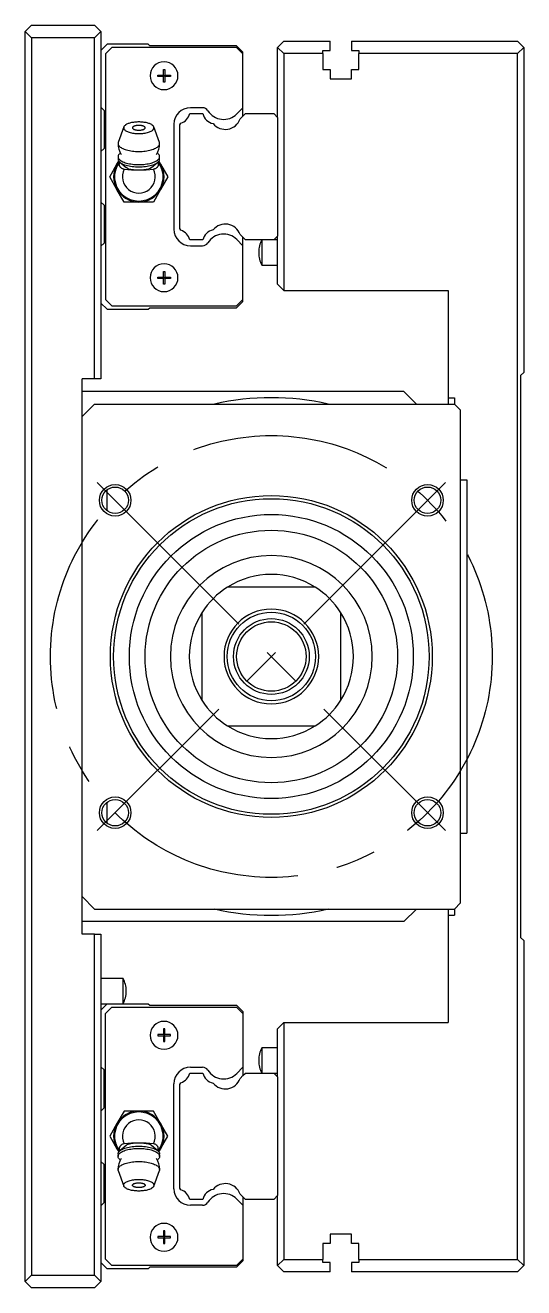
# Model space of a CAD drawing. Extents: x -12 to 851, y -348 to 120.
# Drawn here: x 771.6 to 850.6, y -100 to 100 of the extents above; entities that cross this region are included whole.
import ezdxf

# ---------------------------------------------------------------- set-up
doc = ezdxf.new("R2010")
doc.units = 0
doc.linetypes.add('CENTER', pattern=[50.8, 31.75, -6.35, 6.35, -6.35])
doc.layers.get('0').update_dxf_attribs({"linetype": 'CONTINUOUS'})
doc.layers.add('CENTER', color=1, linetype='CENTER')

msp = doc.modelspace()

# ---------------------------------------------------------------- linework, layer by layer
at = {"color": 7, "linetype": 'CONTINUOUS'}
for p, q in [((772.58, 100), (771.58, 99)), ((772.58, 100), (782.58, 100)), ((783.58, 99), (782.58, 100)), ((771.58, 99), (772.58, 98)), ((771.58, -99), (771.58, 99)), ((782.58, 98), (772.58, 98)), ((772.58, 98), (772.58, -98)), ((782.58, 98), (783.58, 99)), ((782.58, 44), (782.58, 98)), ((783.58, 99), (783.58, 44)), ((784.58, 97), (783.58, 96)), ((785.28, 96.45), (784.28, 95.45)), ((791.08, 97), (784.58, 97)), ((805.08, 96.45), (785.28, 96.45)), ((791.33, 96.75), (791.08, 97)), ((805.08, 96.75), (791.33, 96.75)), ((806.08, 95.75), (805.08, 96.75)), ((806.08, 95.45), (805.08, 96.45)), ((811.58, 96.5), (812.58, 97.5)), ((811.58, 85.4), (811.58, 96.5)), ((812.58, 95.5), (811.58, 96.5)), ((812.58, 97.5), (819.88, 97.5)), ((818.73, 95.5), (818.73, 96)), ((818.73, 96), (819.88, 96)), ((819.88, 96), (819.88, 97.5)), ((823.28, 97.5), (849.58, 97.5)), ((823.28, 97.5), (823.28, 96)), ((823.28, 96), (824.43, 96)), ((824.43, 96), (824.43, 95.5)), ((849.58, 97.5), (850.58, 96.5)), ((850.58, 96.5), (849.58, 95.5)), ((850.58, 96.5), (850.58, 45)), ((784.28, 95.45), (784.28, 56.55)), ((806.08, 95.45), (806.08, 95.75)), ((806.08, 86.92), (806.08, 95.45)), ((818.73, 95.5), (812.58, 95.5)), ((812.58, 95.5), (812.58, 58)), ((818.73, 95.5), (818.73, 93)), ((824.43, 93), (824.43, 95.5)), ((849.58, 95.5), (824.43, 95.5)), ((849.58, -95.5), (849.58, 95.5)), ((792.58, 92.1), (793.48, 92.1)), ((792.58, 91.9), (792.58, 92.1)), ((793.48, 92.1), (793.48, 93)), ((793.48, 93), (793.68, 93)), ((793.48, 92.1), (793.58, 92)), ((793.68, 92.1), (793.58, 92)), ((793.68, 93), (793.68, 92.1)), ((793.68, 92.1), (794.58, 92.1)), ((794.58, 92.1), (794.58, 91.9)), ((818.73, 93), (819.88, 93)), ((819.88, 93), (819.88, 91.5)), ((823.28, 93), (824.43, 93)), ((823.28, 91.5), (823.28, 93)), ((793.48, 91.9), (792.58, 91.9)), ((793.48, 91.9), (793.58, 92)), ((793.48, 91), (793.48, 91.9)), ((793.68, 91), (793.48, 91)), ((793.68, 91.9), (793.58, 92)), ((794.58, 91.9), (793.68, 91.9)), ((793.68, 91.9), (793.68, 91)), ((819.88, 91.5), (823.28, 91.5)), ((783.58, 87), (784.08, 86.5)), ((784.08, 86.5), (784.08, 80.5)), ((797.64, 86), (799.72, 86)), ((799.66, 86.93), (797.75, 86.93)), ((806.08, 86.92), (805.12, 85.95)), ((806.08, 85.6), (806.08, 86.92)), ((806.08, 85.6), (806.48, 86)), ((806.48, 86), (810.98, 86)), ((810.98, 86), (811.58, 85.4)), ((787.27, 84.02), (787.23, 83.95)), ((787.33, 84.08), (787.27, 84.02)), ((787.39, 84.14), (787.33, 84.08)), ((787.47, 84.2), (787.39, 84.14)), ((787.56, 84.25), (787.47, 84.2)), ((787.65, 84.31), (787.56, 84.25)), ((787.76, 84.36), (787.65, 84.31)), ((787.88, 84.41), (787.76, 84.36)), ((788, 84.45), (787.88, 84.41)), ((788.14, 84.49), (788, 84.45)), ((788.28, 84.53), (788.14, 84.49)), ((788.43, 84.57), (788.28, 84.53)), ((788.58, 84.6), (788.43, 84.57)), ((788.74, 84.62), (788.58, 84.6)), ((788.9, 84.64), (788.74, 84.62)), ((788.81, 84.01), (788.76, 83.98)), ((788.87, 84.03), (788.81, 84.01)), ((788.94, 84.05), (788.87, 84.03)), ((789.07, 84.66), (788.9, 84.64)), ((789.01, 84.07), (788.94, 84.05)), ((789.08, 84.09), (789.01, 84.07)), ((789.24, 84.67), (789.07, 84.66)), ((789.16, 84.11), (789.08, 84.09)), ((789.24, 84.12), (789.16, 84.11)), ((789.41, 84.68), (789.24, 84.67)), ((789.32, 84.13), (789.24, 84.12)), ((789.41, 84.14), (789.32, 84.13)), ((789.58, 84.68), (789.41, 84.68)), ((789.49, 84.14), (789.41, 84.14)), ((789.58, 84.14), (789.49, 84.14)), ((789.75, 84.68), (789.58, 84.68)), ((789.67, 84.14), (789.58, 84.14)), ((789.75, 84.14), (789.67, 84.14)), ((789.92, 84.67), (789.75, 84.68)), ((789.84, 84.13), (789.75, 84.14)), ((789.92, 84.12), (789.84, 84.13)), ((790.09, 84.66), (789.92, 84.67)), ((790, 84.11), (789.92, 84.12)), ((790.08, 84.09), (790, 84.11)), ((790.15, 84.07), (790.08, 84.09)), ((790.26, 84.64), (790.09, 84.66)), ((790.22, 84.05), (790.15, 84.07)), ((790.29, 84.03), (790.22, 84.05)), ((790.42, 84.62), (790.26, 84.64)), ((790.35, 84.01), (790.29, 84.03)), ((790.4, 83.98), (790.35, 84.01)), ((790.58, 84.6), (790.42, 84.62)), ((790.73, 84.57), (790.58, 84.6)), ((790.88, 84.53), (790.73, 84.57)), ((791.02, 84.49), (790.88, 84.53)), ((791.16, 84.45), (791.02, 84.49)), ((791.28, 84.41), (791.16, 84.45)), ((791.4, 84.36), (791.28, 84.41)), ((791.51, 84.31), (791.4, 84.36)), ((791.6, 84.25), (791.51, 84.31)), ((791.69, 84.2), (791.6, 84.25)), ((791.77, 84.14), (791.69, 84.2)), ((791.83, 84.08), (791.77, 84.14)), ((791.89, 84.02), (791.83, 84.08)), ((791.93, 83.95), (791.89, 84.02)), ((795.15, 84.33), (795.15, 67.67)), ((796.08, 84.2), (796.24, 84.48)), ((796.08, 67.8), (796.08, 84.2)), ((805.63, 85.15), (806.08, 85.6)), ((811.58, 85.4), (811.58, 66.6)), ((787.2, 83.89), (786.31, 81.44)), ((787.2, 83.89), (787.18, 83.81)), ((787.18, 83.81), (787.18, 83.73)), ((787.18, 83.73), (787.2, 83.65)), ((787.23, 83.95), (787.2, 83.89)), ((787.2, 83.65), (787.23, 83.58)), ((787.23, 83.58), (787.28, 83.5)), ((787.28, 83.5), (787.35, 83.42)), ((787.35, 83.42), (787.43, 83.35)), ((787.43, 83.35), (787.53, 83.28)), ((787.53, 83.28), (787.64, 83.22)), ((787.64, 83.22), (787.77, 83.16)), ((787.77, 83.16), (787.91, 83.1)), ((787.91, 83.1), (788.06, 83.05)), ((788.06, 83.05), (788.23, 83)), ((788.23, 83), (788.4, 82.96)), ((788.4, 82.96), (788.59, 82.92)), ((788.6, 83.83), (788.58, 83.79)), ((788.58, 83.79), (788.58, 83.76)), ((788.58, 83.76), (788.58, 83.73)), ((788.58, 83.73), (788.6, 83.69)), ((788.59, 82.92), (788.78, 82.9)), ((788.61, 83.86), (788.6, 83.83)), ((788.6, 83.69), (788.61, 83.66)), ((788.64, 83.89), (788.61, 83.86)), ((788.61, 83.66), (788.64, 83.63)), ((788.67, 83.92), (788.64, 83.89)), ((788.64, 83.63), (788.67, 83.6)), ((788.71, 83.95), (788.67, 83.92)), ((788.67, 83.6), (788.71, 83.57)), ((788.76, 83.98), (788.71, 83.95)), ((788.71, 83.57), (788.76, 83.54)), ((788.76, 83.54), (788.81, 83.51)), ((788.78, 82.9), (788.97, 82.87)), ((788.81, 83.51), (788.87, 83.49)), ((788.87, 83.49), (788.94, 83.47)), ((788.94, 83.47), (789.01, 83.45)), ((788.97, 82.87), (789.17, 82.86)), ((789.01, 83.45), (789.08, 83.43)), ((789.08, 83.43), (789.16, 83.41)), ((789.16, 83.41), (789.24, 83.4)), ((789.17, 82.86), (789.38, 82.85)), ((789.24, 83.4), (789.32, 83.39)), ((789.32, 83.39), (789.41, 83.38)), ((789.38, 82.85), (789.58, 82.84)), ((789.41, 83.38), (789.49, 83.38)), ((789.49, 83.38), (789.58, 83.38)), ((789.58, 83.38), (789.67, 83.38)), ((789.58, 82.84), (789.78, 82.85)), ((789.67, 83.38), (789.75, 83.38)), ((789.75, 83.38), (789.84, 83.39)), ((789.78, 82.85), (789.99, 82.86)), ((789.84, 83.39), (789.92, 83.4)), ((789.92, 83.4), (790, 83.41)), ((789.99, 82.86), (790.19, 82.87)), ((790, 83.41), (790.08, 83.43)), ((790.08, 83.43), (790.15, 83.45)), ((790.15, 83.45), (790.22, 83.47)), ((790.19, 82.87), (790.38, 82.9)), ((790.22, 83.47), (790.29, 83.49)), ((790.29, 83.49), (790.35, 83.51)), ((790.35, 83.51), (790.4, 83.54)), ((790.38, 82.9), (790.57, 82.92)), ((790.45, 83.95), (790.4, 83.98)), ((790.4, 83.54), (790.45, 83.57)), ((790.49, 83.92), (790.45, 83.95)), ((790.45, 83.57), (790.49, 83.6)), ((790.52, 83.89), (790.49, 83.92)), ((790.49, 83.6), (790.52, 83.63)), ((790.55, 83.86), (790.52, 83.89)), ((790.52, 83.63), (790.55, 83.66)), ((790.56, 83.83), (790.55, 83.86)), ((790.55, 83.66), (790.56, 83.69)), ((790.58, 83.79), (790.56, 83.83)), ((790.56, 83.69), (790.58, 83.73)), ((790.57, 82.92), (790.76, 82.96)), ((790.58, 83.76), (790.58, 83.79)), ((790.58, 83.73), (790.58, 83.76)), ((790.76, 82.96), (790.93, 83)), ((790.93, 83), (791.1, 83.05)), ((791.1, 83.05), (791.25, 83.1)), ((791.25, 83.1), (791.39, 83.16)), ((791.39, 83.16), (791.52, 83.22)), ((791.52, 83.22), (791.63, 83.28)), ((791.63, 83.28), (791.73, 83.35)), ((791.73, 83.35), (791.81, 83.42)), ((791.81, 83.42), (791.88, 83.5)), ((791.88, 83.5), (791.93, 83.58)), ((791.96, 83.89), (791.93, 83.95)), ((791.93, 83.58), (791.96, 83.65)), ((791.98, 83.81), (791.96, 83.89)), ((792.85, 81.44), (791.96, 83.89)), ((791.96, 83.65), (791.98, 83.73)), ((791.98, 83.73), (791.98, 83.81)), ((784.08, 80.5), (783.58, 80)), ((786.31, 81.44), (786.28, 81.27)), ((786.28, 81.27), (786.29, 81.17)), ((786.29, 81.17), (786.32, 81.07)), ((786.32, 81.07), (786.37, 80.97)), ((786.37, 80.97), (786.44, 80.88)), ((786.44, 80.88), (786.53, 80.78)), ((786.53, 80.78), (786.64, 80.69)), ((786.64, 80.69), (786.77, 80.61)), ((786.77, 80.61), (786.91, 80.52)), ((786.91, 80.52), (787.07, 80.45)), ((787.07, 80.45), (787.25, 80.37)), ((787.25, 80.37), (787.44, 80.31)), ((787.44, 80.31), (787.64, 80.24)), ((787.64, 80.24), (787.86, 80.19)), ((787.86, 80.19), (788.08, 80.14)), ((788.08, 80.14), (788.32, 80.1)), ((788.32, 80.1), (788.56, 80.07)), ((788.56, 80.07), (788.81, 80.04)), ((788.81, 80.04), (789.06, 80.02)), ((789.06, 80.02), (789.32, 80.01)), ((789.32, 80.01), (789.58, 80)), ((789.58, 80), (789.84, 80.01)), ((789.84, 80.01), (790.1, 80.02)), ((790.1, 80.02), (790.35, 80.04)), ((790.35, 80.04), (790.6, 80.07)), ((790.6, 80.07), (790.84, 80.1)), ((790.84, 80.1), (791.08, 80.14)), ((791.08, 80.14), (791.3, 80.19)), ((791.3, 80.19), (791.52, 80.24)), ((791.52, 80.24), (791.72, 80.31)), ((791.72, 80.31), (791.91, 80.37)), ((791.91, 80.37), (792.09, 80.45)), ((792.09, 80.45), (792.25, 80.52)), ((792.25, 80.52), (792.39, 80.61)), ((792.39, 80.61), (792.52, 80.69)), ((792.52, 80.69), (792.63, 80.78)), ((792.63, 80.78), (792.72, 80.88)), ((792.72, 80.88), (792.79, 80.97)), ((792.79, 80.97), (792.84, 81.07)), ((792.84, 81.07), (792.87, 81.17)), ((792.88, 81.27), (792.85, 81.44)), ((792.87, 81.17), (792.88, 81.27)), ((786.12, 78), (786.4, 78.49)), ((786.3, 79.33), (786.28, 79.26)), ((786.28, 79.26), (786.28, 79.19)), ((786.28, 79.19), (786.29, 79.09)), ((786.28, 79.19), (786.28, 78.82)), ((786.28, 78.82), (786.28, 78.75)), ((786.28, 78.75), (786.3, 78.69)), ((786.29, 79.09), (786.32, 78.99)), ((786.32, 79.39), (786.3, 79.33)), ((786.3, 78.69), (786.32, 78.62)), ((786.35, 79.46), (786.32, 79.39)), ((786.32, 78.99), (786.37, 78.9)), ((786.32, 78.62), (786.35, 78.55)), ((786.4, 79.52), (786.35, 79.46)), ((786.35, 78.55), (786.4, 78.49)), ((786.37, 78.9), (786.44, 78.8)), ((786.45, 79.59), (786.4, 79.52)), ((786.4, 78.49), (786.45, 78.42)), ((786.44, 78.8), (786.53, 78.71)), ((786.51, 79.65), (786.45, 79.59)), ((786.45, 78.42), (786.51, 78.36)), ((786.49, 77.98), (786.5, 78.05)), ((786.5, 78.05), (786.52, 78.12)), ((786.58, 79.71), (786.51, 79.65)), ((786.51, 78.36), (786.58, 78.3)), ((786.52, 78.12), (786.54, 78.2)), ((786.53, 78.71), (786.64, 78.62)), ((786.54, 78.2), (786.57, 78.27)), ((786.57, 78.27), (786.58, 78.29)), ((786.64, 79.77), (786.58, 79.71)), ((786.58, 78.3), (786.7, 78.21)), ((786.58, 78.3), (787.57, 77.46)), ((786.64, 78.62), (786.77, 78.53)), ((786.7, 78.21), (786.84, 78.12)), ((786.77, 78.53), (786.91, 78.45)), ((786.84, 78.12), (787, 78.03)), ((786.91, 78.45), (787.07, 78.37)), ((787, 78.03), (787.17, 77.96)), ((787.07, 78.37), (787.25, 78.3)), ((787.25, 78.3), (787.44, 78.23)), ((787.44, 78.23), (787.64, 78.17)), ((787.64, 78.17), (787.86, 78.11)), ((787.86, 78.11), (788.08, 78.07)), ((788.08, 78.07), (788.32, 78.02)), ((788.32, 78.02), (788.56, 77.99)), ((790.6, 77.99), (790.84, 78.02)), ((790.84, 78.02), (791.08, 78.07)), ((791.08, 78.07), (791.3, 78.11)), ((791.3, 78.11), (791.52, 78.17)), ((791.52, 78.17), (791.72, 78.23)), ((791.59, 77.46), (792.58, 78.3)), ((791.72, 78.23), (791.91, 78.3)), ((791.91, 78.3), (792.09, 78.37)), ((791.99, 77.96), (792.16, 78.03)), ((792.09, 78.37), (792.25, 78.45)), ((792.16, 78.03), (792.32, 78.12)), ((792.25, 78.45), (792.39, 78.53)), ((792.32, 78.12), (792.46, 78.21)), ((792.39, 78.53), (792.52, 78.62)), ((792.46, 78.21), (792.58, 78.3)), ((792.58, 79.71), (792.52, 79.77)), ((792.52, 78.62), (792.63, 78.71)), ((792.65, 79.65), (792.58, 79.71)), ((792.58, 78.3), (792.65, 78.36)), ((792.58, 78.29), (792.59, 78.27)), ((792.59, 78.27), (792.62, 78.2)), ((792.62, 78.2), (792.64, 78.12)), ((792.63, 78.71), (792.72, 78.8)), ((792.64, 78.12), (792.66, 78.05)), ((792.71, 79.59), (792.65, 79.65)), ((792.65, 78.36), (792.71, 78.42)), ((792.66, 78.05), (792.67, 77.98)), ((792.76, 79.52), (792.71, 79.59)), ((792.71, 78.42), (792.76, 78.49)), ((792.72, 78.8), (792.79, 78.9)), ((792.81, 79.46), (792.76, 79.52)), ((792.76, 78.49), (792.81, 78.55)), ((792.76, 78.49), (793.04, 78)), ((792.79, 78.9), (792.84, 78.99)), ((792.84, 79.39), (792.81, 79.46)), ((792.81, 78.55), (792.84, 78.62)), ((792.86, 79.33), (792.84, 79.39)), ((792.84, 78.99), (792.87, 79.09)), ((792.84, 78.62), (792.86, 78.69)), ((792.88, 79.26), (792.86, 79.33)), ((792.86, 78.69), (792.88, 78.75)), ((792.87, 79.09), (792.88, 79.19)), ((792.88, 79.19), (792.88, 79.26)), ((792.88, 78.82), (792.88, 79.19)), ((792.88, 78.75), (792.88, 78.82)), ((784.96, 76), (786.12, 78)), ((786.49, 77.91), (786.49, 77.98)), ((786.5, 77.84), (786.49, 77.91)), ((786.51, 77.78), (786.5, 77.84)), ((786.52, 77.72), (786.51, 77.78)), ((786.55, 77.66), (786.52, 77.72)), ((786.58, 77.61), (786.55, 77.66)), ((786.61, 77.55), (786.58, 77.61)), ((786.66, 77.5), (786.61, 77.55)), ((786.7, 77.46), (786.66, 77.5)), ((786.76, 77.41), (786.7, 77.46)), ((786.82, 77.36), (786.76, 77.41)), ((786.9, 77.32), (786.82, 77.36)), ((786.98, 77.28), (786.9, 77.32)), ((787.07, 77.24), (786.98, 77.28)), ((787.17, 77.21), (787.07, 77.24)), ((787.17, 77.96), (787.37, 77.88)), ((787.26, 77.18), (787.17, 77.21)), ((787.37, 77.88), (787.57, 77.82)), ((787.57, 77.82), (787.79, 77.76)), ((787.74, 77.35), (787.57, 77.46)), ((787.94, 77.27), (787.74, 77.35)), ((787.79, 77.76), (788.03, 77.71)), ((788.03, 77.71), (788.27, 77.66)), ((788.27, 77.66), (788.52, 77.63)), ((788.52, 77.63), (788.78, 77.6)), ((788.56, 77.99), (788.81, 77.96)), ((788.78, 77.6), (789.04, 77.58)), ((788.81, 77.96), (789.06, 77.94)), ((789.04, 77.58), (789.31, 77.56)), ((789.06, 77.94), (789.32, 77.93)), ((789.31, 77.56), (789.58, 77.56)), ((789.32, 77.93), (789.58, 77.93)), ((789.58, 77.93), (789.84, 77.93)), ((789.58, 77.56), (789.85, 77.56)), ((789.84, 77.93), (790.1, 77.94)), ((789.85, 77.56), (790.12, 77.58)), ((790.1, 77.94), (790.35, 77.96)), ((790.12, 77.58), (790.38, 77.6)), ((790.35, 77.96), (790.6, 77.99)), ((790.38, 77.6), (790.64, 77.63)), ((790.64, 77.63), (790.89, 77.66)), ((790.89, 77.66), (791.13, 77.71)), ((791.13, 77.71), (791.37, 77.76)), ((791.36, 77.32), (791.15, 77.25)), ((791.59, 77.46), (791.36, 77.32)), ((791.37, 77.76), (791.59, 77.82)), ((791.59, 77.82), (791.79, 77.88)), ((791.79, 77.88), (791.99, 77.96)), ((791.99, 77.21), (791.9, 77.18)), ((792.09, 77.24), (791.99, 77.21)), ((792.18, 77.28), (792.09, 77.24)), ((792.26, 77.32), (792.18, 77.28)), ((792.33, 77.36), (792.26, 77.32)), ((792.4, 77.41), (792.33, 77.36)), ((792.46, 77.46), (792.4, 77.41)), ((792.5, 77.5), (792.46, 77.46)), ((792.55, 77.55), (792.5, 77.5)), ((792.58, 77.61), (792.55, 77.55)), ((792.61, 77.66), (792.58, 77.61)), ((792.64, 77.72), (792.61, 77.66)), ((792.65, 77.78), (792.64, 77.72)), ((792.66, 77.84), (792.65, 77.78)), ((792.67, 77.91), (792.66, 77.84)), ((792.67, 77.98), (792.67, 77.91)), ((793.04, 78), (794.2, 76)), ((786.12, 74), (784.96, 76)), ((794.2, 76), (793.04, 74)), ((787.27, 72), (786.12, 74)), ((793.04, 74), (791.89, 72)), ((783.58, 72), (784.08, 71.5)), ((784.08, 71.5), (784.08, 65.5)), ((789.58, 72), (787.27, 72)), ((791.89, 72), (789.58, 72)), ((796.24, 67.52), (796.08, 67.8)), ((799.72, 66), (797.64, 66)), ((805.12, 66.05), (806.08, 65.08)), ((806.48, 66), (805.63, 66.85)), ((806.08, 65.08), (806.08, 66.4)), ((810.98, 66), (806.48, 66)), ((809.08, 66), (809.08, 62)), ((811.58, 66.6), (810.98, 66)), ((811.58, 66), (810.98, 66)), ((811.58, 59), (811.58, 66.6)), ((784.08, 65.5), (783.58, 65)), ((797.75, 65.07), (799.66, 65.07)), ((806.08, 56.55), (806.08, 65.08)), ((808.58, 64.06), (808.58, 63.94)), ((809.08, 62), (811.58, 62)), ((792.58, 59.9), (792.58, 60.1)), ((792.58, 60.1), (793.48, 60.1)), ((793.48, 60.1), (793.48, 61)), ((793.48, 61), (793.68, 61)), ((793.48, 60.1), (793.58, 60)), ((793.68, 60.1), (793.58, 60)), ((793.68, 61), (793.68, 60.1)), ((793.68, 60.1), (794.58, 60.1)), ((794.58, 60.1), (794.58, 59.9)), ((793.48, 59.9), (792.58, 59.9)), ((793.48, 59.9), (793.58, 60)), ((793.48, 59), (793.48, 59.9)), ((793.68, 59), (793.48, 59)), ((793.68, 59.9), (793.58, 60)), ((793.68, 59.9), (793.68, 59)), ((794.58, 59.9), (793.68, 59.9)), ((811.58, 59), (812.58, 58)), ((812.58, 58), (838.58, 58)), ((838.58, 58), (838.58, 41)), ((784.28, 56.55), (785.28, 55.55)), ((805.08, 55.55), (806.08, 56.55)), ((805.08, 55.25), (806.08, 56.25)), ((806.08, 56.25), (806.08, 56.55)), ((783.58, 56), (784.58, 55)), ((784.58, 55), (791.08, 55)), ((785.28, 55.55), (805.08, 55.55)), ((791.08, 55), (791.33, 55.25)), ((791.33, 55.25), (805.08, 55.25)), ((850.08, 44.5), (850.58, 45)), ((850.08, 44.5), (850.08, -44.5)), ((782.58, 44), (780.58, 44)), ((780.58, 38), (780.58, 44)), ((783.58, 44), (782.58, 44)), ((831.58, 42), (780.58, 42)), ((782.58, 40), (780.58, 38)), ((782.58, 40), (839.58, 40)), ((833.58, 40), (831.58, 42)), ((838.58, 41), (838.58, 40)), ((838.58, 41), (839.58, 41)), ((839.58, 41), (839.58, 40)), ((840.58, 39), (839.58, 40)), ((780.58, -38), (780.58, 38)), ((840.58, -39), (840.58, 39)), ((840.58, 28), (841.58, 28)), ((841.58, 28), (841.58, -28)), ((784.58, 23.06), (784.58, 26.44)), ((817.51, 11), (803.65, 11)), ((799.58, 6.93), (799.58, -6.93)), ((821.58, -6.93), (821.58, 6.93)), ((803.65, -11), (817.51, -11)), ((784.58, -26.44), (784.58, -23.06)), ((840.58, -28), (841.58, -28)), ((780.58, -44), (780.58, -38)), ((780.58, -38), (782.58, -40)), ((782.58, -40), (839.58, -40)), ((831.58, -42), (833.58, -40)), ((838.58, -40), (838.58, -41)), ((839.58, -40), (840.58, -39)), ((839.58, -40), (839.58, -41)), ((831.58, -42), (780.58, -42)), ((838.58, -41), (839.58, -41)), ((838.58, -41), (838.58, -58)), ((782.58, -44), (780.58, -44)), ((782.58, -44), (783.58, -44)), ((782.58, -98), (782.58, -44)), ((783.58, -44), (783.58, -99)), ((850.58, -45), (850.08, -44.5)), ((850.58, -45), (850.58, -96.5)), ((787.08, -51), (783.58, -51)), ((787.08, -53), (787.08, -51)), ((787.08, -55), (787.08, -53)), ((787.58, -53.06), (787.58, -52.94)), ((783.58, -55), (784.58, -55)), ((783.58, -56), (784.58, -55)), ((784.28, -56.55), (785.28, -55.55)), ((784.58, -55), (791.08, -55)), ((785.28, -55.55), (805.08, -55.55)), ((791.08, -55), (791.33, -55.25)), ((791.33, -55.25), (805.08, -55.25)), ((805.08, -55.25), (806.08, -56.25)), ((805.08, -55.55), (806.08, -56.55)), ((784.28, -95.45), (784.28, -56.55)), ((806.08, -56.25), (806.08, -56.55)), ((806.08, -56.55), (806.08, -65.08)), ((812.58, -58), (811.58, -59)), ((812.58, -58), (838.58, -58)), ((812.58, -58), (812.58, -95.5)), ((793.48, -59.9), (792.58, -59.9)), ((792.58, -59.9), (792.58, -60.1)), ((793.48, -59), (793.48, -59.9)), ((793.68, -59), (793.48, -59)), ((793.48, -59.9), (793.58, -60)), ((793.48, -60.1), (793.58, -60)), ((793.68, -59.9), (793.58, -60)), ((793.68, -60.1), (793.58, -60)), ((793.68, -59.9), (793.68, -59)), ((794.58, -59.9), (793.68, -59.9)), ((794.58, -60.1), (794.58, -59.9)), ((811.58, -66.6), (811.58, -59)), ((792.58, -60.1), (793.48, -60.1)), ((793.48, -60.1), (793.48, -61)), ((793.48, -61), (793.68, -61)), ((793.68, -60.1), (794.58, -60.1)), ((793.68, -61), (793.68, -60.1)), ((811.58, -62), (809.08, -62)), ((809.08, -62), (809.08, -66)), ((808.58, -63.94), (808.58, -64.06)), ((784.08, -65.5), (783.58, -65)), ((784.08, -71.5), (784.08, -65.5)), ((797.64, -66), (799.72, -66)), ((797.75, -65.07), (799.66, -65.07)), ((805.12, -66.05), (806.08, -65.08)), ((806.08, -65.08), (806.08, -66.4)), ((806.08, -66.4), (806.48, -66)), ((806.48, -66), (810.98, -66)), ((810.98, -66), (811.58, -66)), ((810.98, -66), (811.58, -66.6)), ((795.15, -84.33), (795.15, -67.67)), ((796.08, -67.8), (796.24, -67.52)), ((796.08, -84.2), (796.08, -67.8)), ((805.63, -66.85), (806.08, -66.4)), ((811.58, -66.6), (811.58, -85.4)), ((783.58, -72), (784.08, -71.5)), ((787.27, -72), (786.12, -74)), ((789.58, -72), (787.27, -72)), ((791.89, -72), (789.58, -72)), ((793.04, -74), (791.89, -72)), ((786.12, -74), (784.96, -76)), ((794.2, -76), (793.04, -74)), ((784.96, -76), (786.12, -78)), ((793.04, -78), (794.2, -76)), ((786.12, -78), (786.4, -78.49)), ((786.5, -77.85), (786.49, -77.91)), ((786.49, -77.91), (786.49, -77.98)), ((786.49, -77.98), (786.5, -78.05)), ((786.51, -77.78), (786.5, -77.85)), ((786.52, -77.72), (786.51, -77.78)), ((786.55, -77.66), (786.52, -77.72)), ((786.58, -77.61), (786.55, -77.66)), ((787.57, -77.46), (786.58, -78.3)), ((786.61, -77.55), (786.58, -77.61)), ((786.65, -77.5), (786.61, -77.55)), ((786.7, -77.46), (786.65, -77.5)), ((786.76, -77.41), (786.7, -77.46)), ((786.82, -77.36), (786.76, -77.41)), ((786.9, -77.32), (786.82, -77.36)), ((786.98, -77.28), (786.9, -77.32)), ((787.07, -77.24), (786.98, -77.28)), ((787, -78.03), (787.17, -77.96)), ((787.16, -77.21), (787.07, -77.24)), ((787.26, -77.18), (787.16, -77.21)), ((787.17, -77.96), (787.37, -77.88)), ((787.37, -77.88), (787.57, -77.82)), ((787.69, -77.38), (787.57, -77.46)), ((787.57, -77.82), (787.79, -77.76)), ((787.88, -77.29), (787.69, -77.38)), ((787.79, -77.76), (788.03, -77.71)), ((788.03, -77.71), (788.27, -77.66)), ((788.27, -77.66), (788.52, -77.63)), ((788.32, -78.02), (788.56, -77.99)), ((788.52, -77.63), (788.78, -77.6)), ((788.56, -77.99), (788.81, -77.96)), ((788.78, -77.6), (789.04, -77.58)), ((788.81, -77.96), (789.06, -77.94)), ((789.04, -77.58), (789.31, -77.56)), ((789.06, -77.94), (789.32, -77.93)), ((789.31, -77.56), (789.58, -77.56)), ((789.32, -77.93), (789.58, -77.93)), ((789.58, -77.56), (789.85, -77.56)), ((789.58, -77.93), (789.84, -77.93)), ((789.84, -77.93), (790.1, -77.94)), ((789.85, -77.56), (790.12, -77.58)), ((790.1, -77.94), (790.35, -77.96)), ((790.12, -77.58), (790.38, -77.6)), ((790.35, -77.96), (790.6, -77.99)), ((790.38, -77.6), (790.64, -77.63)), ((790.6, -77.99), (790.84, -78.02)), ((790.64, -77.63), (790.89, -77.66)), ((790.89, -77.66), (791.13, -77.71)), ((791.13, -77.71), (791.37, -77.76)), ((791.41, -77.34), (791.18, -77.26)), ((791.37, -77.76), (791.59, -77.82)), ((791.59, -77.46), (791.41, -77.34)), ((792.58, -78.3), (791.59, -77.46)), ((791.59, -77.82), (791.79, -77.88)), ((791.79, -77.88), (791.99, -77.96)), ((792, -77.21), (791.9, -77.18)), ((791.99, -77.96), (792.16, -78.03)), ((792.09, -77.24), (792, -77.21)), ((792.18, -77.28), (792.09, -77.24)), ((792.26, -77.32), (792.18, -77.28)), ((792.34, -77.36), (792.26, -77.32)), ((792.4, -77.41), (792.34, -77.36)), ((792.46, -77.46), (792.4, -77.41)), ((792.5, -77.5), (792.46, -77.46)), ((792.55, -77.55), (792.5, -77.5)), ((792.58, -77.61), (792.55, -77.55)), ((792.61, -77.66), (792.58, -77.61)), ((792.64, -77.72), (792.61, -77.66)), ((792.65, -77.78), (792.64, -77.72)), ((792.66, -77.84), (792.65, -77.78)), ((792.67, -77.91), (792.66, -77.84)), ((792.66, -78.05), (792.67, -77.98)), ((792.67, -77.98), (792.67, -77.91)), ((792.76, -78.49), (793.04, -78)), ((784.08, -80.5), (783.58, -80)), ((786.28, -78.75), (786.3, -78.69)), ((786.28, -78.82), (786.28, -78.75)), ((786.28, -78.82), (786.28, -79.19)), ((786.28, -79.19), (786.29, -79.09)), ((786.28, -79.26), (786.28, -79.19)), ((786.3, -79.33), (786.28, -79.26)), ((786.29, -79.09), (786.32, -78.99)), ((786.3, -78.69), (786.32, -78.62)), ((786.32, -79.39), (786.3, -79.33)), ((786.32, -78.62), (786.35, -78.55)), ((786.32, -78.99), (786.37, -78.9)), ((786.35, -79.46), (786.32, -79.39)), ((786.35, -78.55), (786.4, -78.49)), ((786.4, -79.52), (786.35, -79.46)), ((786.37, -78.9), (786.44, -78.8)), ((786.4, -78.49), (786.45, -78.42)), ((786.45, -79.59), (786.4, -79.52)), ((786.44, -78.8), (786.53, -78.71)), ((786.45, -78.42), (786.51, -78.36)), ((786.51, -79.65), (786.45, -79.59)), ((786.5, -78.05), (786.52, -78.12)), ((786.51, -78.36), (786.58, -78.3)), ((786.58, -79.71), (786.51, -79.65)), ((786.52, -78.12), (786.54, -78.2)), ((786.53, -78.71), (786.64, -78.62)), ((786.54, -78.2), (786.57, -78.27)), ((786.57, -78.27), (786.58, -78.29)), ((786.58, -78.3), (786.7, -78.21)), ((786.58, -79.71), (786.64, -79.77)), ((786.64, -78.62), (786.77, -78.53)), ((786.7, -78.21), (786.84, -78.12)), ((786.77, -78.53), (786.91, -78.45)), ((786.84, -78.12), (787, -78.03)), ((786.91, -78.45), (787.07, -78.37)), ((787.07, -78.37), (787.25, -78.3)), ((787.25, -78.3), (787.44, -78.23)), ((787.44, -78.23), (787.64, -78.17)), ((787.64, -78.17), (787.86, -78.11)), ((787.86, -78.11), (788.08, -78.07)), ((788.08, -78.07), (788.32, -78.02)), ((790.84, -78.02), (791.08, -78.07)), ((791.08, -78.07), (791.3, -78.11)), ((791.3, -78.11), (791.52, -78.17)), ((791.52, -78.17), (791.72, -78.23)), ((791.72, -78.23), (791.91, -78.3)), ((791.91, -78.3), (792.09, -78.37)), ((792.09, -78.37), (792.25, -78.45)), ((792.16, -78.03), (792.32, -78.12)), ((792.25, -78.45), (792.39, -78.53)), ((792.32, -78.12), (792.46, -78.21)), ((792.39, -78.53), (792.52, -78.62)), ((792.46, -78.21), (792.58, -78.3)), ((792.52, -78.62), (792.63, -78.71)), ((792.52, -79.77), (792.58, -79.71)), ((792.58, -78.29), (792.59, -78.27)), ((792.58, -78.3), (792.65, -78.36)), ((792.65, -79.65), (792.58, -79.71)), ((792.59, -78.27), (792.62, -78.2)), ((792.62, -78.2), (792.64, -78.12)), ((792.63, -78.71), (792.72, -78.8)), ((792.64, -78.12), (792.66, -78.05)), ((792.65, -78.36), (792.71, -78.42)), ((792.71, -79.59), (792.65, -79.65)), ((792.71, -78.42), (792.76, -78.49)), ((792.76, -79.52), (792.71, -79.59)), ((792.72, -78.8), (792.79, -78.9)), ((792.76, -78.49), (792.81, -78.55)), ((792.81, -79.46), (792.76, -79.52)), ((792.79, -78.9), (792.84, -78.99)), ((792.81, -78.55), (792.84, -78.62)), ((792.84, -79.39), (792.81, -79.46)), ((792.84, -78.62), (792.86, -78.69)), ((792.84, -78.99), (792.87, -79.09)), ((792.86, -79.33), (792.84, -79.39)), ((792.86, -78.69), (792.88, -78.75)), ((792.88, -79.26), (792.86, -79.33)), ((792.87, -79.09), (792.88, -79.19)), ((792.88, -78.75), (792.88, -78.82)), ((792.88, -79.19), (792.88, -78.82)), ((792.88, -79.19), (792.88, -79.26)), ((784.08, -86.5), (784.08, -80.5)), ((786.28, -81.27), (786.29, -81.17)), ((786.31, -81.44), (786.28, -81.27)), ((786.29, -81.17), (786.32, -81.07)), ((786.31, -81.44), (787.2, -83.89)), ((786.32, -81.07), (786.37, -80.97)), ((786.37, -80.97), (786.44, -80.88)), ((786.44, -80.88), (786.53, -80.78)), ((786.53, -80.78), (786.64, -80.69)), ((786.64, -80.69), (786.77, -80.61)), ((786.77, -80.61), (786.91, -80.52)), ((786.91, -80.52), (787.07, -80.45)), ((787.07, -80.45), (787.25, -80.37)), ((787.25, -80.37), (787.44, -80.31)), ((787.44, -80.31), (787.64, -80.24)), ((787.64, -80.24), (787.86, -80.19)), ((787.86, -80.19), (788.08, -80.14)), ((788.08, -80.14), (788.32, -80.1)), ((788.32, -80.1), (788.56, -80.07)), ((788.56, -80.07), (788.81, -80.04)), ((788.81, -80.04), (789.06, -80.02)), ((789.06, -80.02), (789.32, -80.01)), ((789.32, -80.01), (789.58, -80)), ((789.58, -80), (789.84, -80.01)), ((789.84, -80.01), (790.1, -80.02)), ((790.1, -80.02), (790.35, -80.04)), ((790.35, -80.04), (790.6, -80.07)), ((790.6, -80.07), (790.84, -80.1)), ((790.84, -80.1), (791.08, -80.14)), ((791.08, -80.14), (791.3, -80.19)), ((791.3, -80.19), (791.52, -80.24)), ((791.52, -80.24), (791.72, -80.31)), ((791.72, -80.31), (791.91, -80.37)), ((791.91, -80.37), (792.09, -80.45)), ((791.96, -83.89), (792.85, -81.44)), ((792.09, -80.45), (792.25, -80.52)), ((792.25, -80.52), (792.39, -80.61)), ((792.39, -80.61), (792.52, -80.69)), ((792.52, -80.69), (792.63, -80.78)), ((792.63, -80.78), (792.72, -80.88)), ((792.72, -80.88), (792.79, -80.97)), ((792.79, -80.97), (792.84, -81.07)), ((792.84, -81.07), (792.87, -81.17)), ((792.88, -81.3), (792.85, -81.44)), ((792.87, -81.17), (792.88, -81.27)), ((792.88, -81.27), (792.88, -81.3)), ((787.18, -83.73), (787.2, -83.65)), ((787.18, -83.81), (787.18, -83.73)), ((787.2, -83.89), (787.18, -83.81)), ((787.2, -83.65), (787.23, -83.58)), ((787.23, -83.95), (787.2, -83.89)), ((787.23, -83.58), (787.28, -83.5)), ((787.27, -84.02), (787.23, -83.95)), ((787.28, -83.5), (787.35, -83.42)), ((787.35, -83.42), (787.43, -83.35)), ((787.43, -83.35), (787.53, -83.28)), ((787.53, -83.28), (787.64, -83.22)), ((787.64, -83.22), (787.77, -83.16)), ((787.77, -83.16), (787.91, -83.1)), ((787.91, -83.1), (788.06, -83.05)), ((788.06, -83.05), (788.23, -83)), ((788.23, -83), (788.4, -82.96)), ((788.4, -82.96), (788.59, -82.92)), ((788.58, -83.73), (788.6, -83.69)), ((788.58, -83.76), (788.58, -83.73)), ((788.58, -83.79), (788.58, -83.76)), ((788.6, -83.83), (788.58, -83.79)), ((788.59, -82.92), (788.78, -82.9)), ((788.6, -83.69), (788.61, -83.66)), ((788.61, -83.86), (788.6, -83.83)), ((788.61, -83.66), (788.64, -83.63)), ((788.64, -83.89), (788.61, -83.86)), ((788.64, -83.63), (788.67, -83.6)), ((788.67, -83.92), (788.64, -83.89)), ((788.67, -83.6), (788.71, -83.57)), ((788.71, -83.95), (788.67, -83.92)), ((788.71, -83.57), (788.76, -83.54)), ((788.76, -83.98), (788.71, -83.95)), ((788.76, -83.54), (788.81, -83.51)), ((788.81, -84.01), (788.76, -83.98)), ((788.78, -82.9), (788.97, -82.87)), ((788.81, -83.51), (788.87, -83.49)), ((788.87, -83.49), (788.94, -83.47)), ((788.94, -83.47), (789.01, -83.45)), ((788.97, -82.87), (789.17, -82.86)), ((789.01, -83.45), (789.08, -83.43)), ((789.08, -83.43), (789.16, -83.41)), ((789.16, -83.41), (789.24, -83.4)), ((789.17, -82.86), (789.38, -82.85)), ((789.24, -83.4), (789.32, -83.39)), ((789.32, -83.39), (789.41, -83.38)), ((789.38, -82.85), (789.58, -82.84)), ((789.41, -83.38), (789.49, -83.38)), ((789.49, -83.38), (789.58, -83.38)), ((789.58, -82.84), (789.78, -82.85)), ((789.58, -83.38), (789.67, -83.38)), ((789.67, -83.38), (789.75, -83.38)), ((789.75, -83.38), (789.84, -83.39)), ((789.78, -82.85), (789.99, -82.86)), ((789.84, -83.39), (789.92, -83.4)), ((789.92, -83.4), (790, -83.41)), ((789.99, -82.86), (790.19, -82.87)), ((790, -83.41), (790.08, -83.43)), ((790.08, -83.43), (790.15, -83.45)), ((790.15, -83.45), (790.22, -83.47)), ((790.19, -82.87), (790.38, -82.9)), ((790.22, -83.47), (790.29, -83.49)), ((790.29, -83.49), (790.35, -83.51)), ((790.35, -83.51), (790.4, -83.54)), ((790.4, -83.98), (790.35, -84.01)), ((790.38, -82.9), (790.57, -82.92)), ((790.4, -83.54), (790.45, -83.57)), ((790.45, -83.95), (790.4, -83.98)), ((790.45, -83.57), (790.49, -83.6)), ((790.49, -83.92), (790.45, -83.95)), ((790.49, -83.6), (790.52, -83.63)), ((790.52, -83.89), (790.49, -83.92)), ((790.52, -83.63), (790.55, -83.66)), ((790.55, -83.86), (790.52, -83.89)), ((790.55, -83.66), (790.56, -83.69)), ((790.56, -83.83), (790.55, -83.86)), ((790.56, -83.69), (790.58, -83.73)), ((790.58, -83.79), (790.56, -83.83)), ((790.57, -82.92), (790.76, -82.96)), ((790.58, -83.73), (790.58, -83.76)), ((790.58, -83.76), (790.58, -83.79)), ((790.76, -82.96), (790.93, -83)), ((790.93, -83), (791.1, -83.05)), ((791.1, -83.05), (791.25, -83.1)), ((791.25, -83.1), (791.39, -83.16)), ((791.39, -83.16), (791.52, -83.22)), ((791.52, -83.22), (791.63, -83.28)), ((791.63, -83.28), (791.73, -83.35)), ((791.73, -83.35), (791.81, -83.42)), ((791.81, -83.42), (791.88, -83.5)), ((791.88, -83.5), (791.93, -83.58)), ((791.93, -83.95), (791.89, -84.02)), ((791.93, -83.58), (791.96, -83.65)), ((791.96, -83.89), (791.93, -83.95)), ((791.96, -83.65), (791.98, -83.73)), ((791.98, -83.81), (791.96, -83.89)), ((791.98, -83.73), (791.98, -83.81)), ((787.33, -84.08), (787.27, -84.02)), ((787.39, -84.14), (787.33, -84.08)), ((787.47, -84.2), (787.39, -84.14)), ((787.56, -84.25), (787.47, -84.2)), ((787.65, -84.31), (787.56, -84.25)), ((787.76, -84.36), (787.65, -84.31)), ((787.88, -84.41), (787.76, -84.36)), ((788, -84.45), (787.88, -84.41)), ((788.14, -84.49), (788, -84.45)), ((788.28, -84.53), (788.14, -84.49)), ((788.43, -84.57), (788.28, -84.53)), ((788.58, -84.6), (788.43, -84.57)), ((788.74, -84.62), (788.58, -84.6)), ((788.9, -84.64), (788.74, -84.62)), ((788.87, -84.03), (788.81, -84.01)), ((788.94, -84.05), (788.87, -84.03)), ((789.07, -84.66), (788.9, -84.64)), ((789.01, -84.07), (788.94, -84.05)), ((789.08, -84.09), (789.01, -84.07)), ((789.24, -84.67), (789.07, -84.66)), ((789.16, -84.11), (789.08, -84.09)), ((789.24, -84.12), (789.16, -84.11)), ((789.32, -84.13), (789.24, -84.12)), ((789.41, -84.68), (789.24, -84.67)), ((789.41, -84.14), (789.32, -84.13)), ((789.49, -84.14), (789.41, -84.14)), ((789.58, -84.68), (789.41, -84.68)), ((789.58, -84.14), (789.49, -84.14)), ((789.67, -84.14), (789.58, -84.14)), ((789.75, -84.68), (789.58, -84.68)), ((789.75, -84.14), (789.67, -84.14)), ((789.84, -84.13), (789.75, -84.14)), ((789.92, -84.67), (789.75, -84.68)), ((789.92, -84.12), (789.84, -84.13)), ((790, -84.11), (789.92, -84.12)), ((790.09, -84.66), (789.92, -84.67)), ((790.08, -84.09), (790, -84.11)), ((790.15, -84.07), (790.08, -84.09)), ((790.26, -84.64), (790.09, -84.66)), ((790.22, -84.05), (790.15, -84.07)), ((790.29, -84.03), (790.22, -84.05)), ((790.42, -84.62), (790.26, -84.64)), ((790.35, -84.01), (790.29, -84.03)), ((790.58, -84.6), (790.42, -84.62)), ((790.73, -84.57), (790.58, -84.6)), ((790.88, -84.53), (790.73, -84.57)), ((791.02, -84.49), (790.88, -84.53)), ((791.16, -84.45), (791.02, -84.49)), ((791.28, -84.41), (791.16, -84.45)), ((791.4, -84.36), (791.28, -84.41)), ((791.51, -84.31), (791.4, -84.36)), ((791.6, -84.25), (791.51, -84.31)), ((791.69, -84.2), (791.6, -84.25)), ((791.77, -84.14), (791.69, -84.2)), ((791.83, -84.08), (791.77, -84.14)), ((791.89, -84.02), (791.83, -84.08)), ((796.24, -84.48), (796.08, -84.2)), ((799.72, -86), (797.64, -86)), ((806.08, -86.92), (805.12, -85.95)), ((806.48, -86), (805.63, -85.15)), ((806.08, -85.6), (806.08, -86.92)), ((810.98, -86), (806.48, -86)), ((811.58, -85.4), (810.98, -86)), ((811.58, -96.5), (811.58, -85.4)), ((783.58, -87), (784.08, -86.5)), ((799.66, -86.93), (797.75, -86.93)), ((806.08, -86.92), (806.08, -95.45)), ((793.48, -91.9), (792.58, -91.9)), ((792.58, -91.9), (792.58, -92.1)), ((793.48, -91), (793.48, -91.9)), ((793.68, -91), (793.48, -91)), ((793.48, -91.9), (793.58, -92)), ((793.48, -92.1), (793.58, -92)), ((793.68, -91.9), (793.58, -92)), ((793.68, -92.1), (793.58, -92)), ((793.68, -91.9), (793.68, -91)), ((794.58, -91.9), (793.68, -91.9)), ((794.58, -92.1), (794.58, -91.9)), ((823.28, -91.5), (819.88, -91.5)), ((819.88, -91.5), (819.88, -93)), ((823.28, -93), (823.28, -91.5)), ((792.58, -92.1), (793.48, -92.1)), ((793.48, -92.1), (793.48, -93)), ((793.48, -93), (793.68, -93)), ((793.68, -92.1), (794.58, -92.1)), ((793.68, -93), (793.68, -92.1)), ((819.88, -93), (818.73, -93)), ((818.73, -93), (818.73, -95.5)), ((824.43, -93), (823.28, -93)), ((824.43, -95.5), (824.43, -93)), ((784.58, -97), (783.58, -96)), ((785.28, -96.45), (784.28, -95.45)), ((806.08, -95.45), (805.08, -96.45)), ((806.08, -95.75), (805.08, -96.75)), ((806.08, -95.45), (806.08, -95.75)), ((811.58, -96.5), (812.58, -95.5)), ((812.58, -95.5), (818.73, -95.5)), ((818.73, -96), (818.73, -95.5)), ((819.88, -96), (818.73, -96)), ((819.88, -97.5), (819.88, -96)), ((824.43, -96), (823.28, -96)), ((823.28, -96), (823.28, -97.5)), ((824.43, -95.5), (849.58, -95.5)), ((824.43, -95.5), (824.43, -96)), ((849.58, -95.5), (850.58, -96.5)), ((772.58, -98), (771.58, -99)), ((772.58, -98), (782.58, -98)), ((783.58, -99), (782.58, -98)), ((791.08, -97), (784.58, -97)), ((805.08, -96.45), (785.28, -96.45)), ((791.33, -96.75), (791.08, -97)), ((805.08, -96.75), (791.33, -96.75)), ((812.58, -97.5), (811.58, -96.5)), ((819.88, -97.5), (812.58, -97.5)), ((849.58, -97.5), (823.28, -97.5)), ((850.58, -96.5), (849.58, -97.5)), ((771.58, -99), (772.58, -100)), ((782.58, -100), (772.58, -100)), ((782.58, -100), (783.58, -99))]:
    msp.add_line(p, q, dxfattribs=at)
at = {"color": 3, "linetype": 'CONTINUOUS'}
for centre in [(785.83, 24.75), (835.33, 24.75), (785.83, -24.75), (835.33, -24.75)]:
    msp.add_circle(centre, 2.5, dxfattribs=at)
at = {"color": 7, "linetype": 'CONTINUOUS'}
for centre, radius in [((785.83, 24.75), 2.1), ((835.33, 24.75), 2.1), ((810.58, 0), 25.5), ((810.58, 0), 25), ((810.58, 0), 22.5), ((810.58, 0), 20), ((810.58, 0), 7), ((810.58, 0), 6), ((810.58, 0), 5.5), ((785.83, -24.75), 2.1), ((835.33, -24.75), 2.1)]:
    msp.add_circle(centre, radius, dxfattribs=at)
for centre, radius, start, end in [((793.58, 92), 2.2, 0, 180), ((793.58, 92), 2.2, 180, 0), ((797.75, 84.33), 2.6, 90, 180), ((799.66, 85.93), 1, 32.3319, 90), ((799.65, 85.9), 1.03, 33.3353, 88.9965), ((801.76, 86.48), 2.1, 193.2606, 258.3703), ((803.02, 88.05), 2.97, 212.3321, 315), ((795.6, 86.48), 2.1, 287.8944, 346.7394), ((803.28, 86), 2.5, 219.0557, 340.1637), ((789.58, 81.27), 3.3, 180.0002, 212.051), ((789.58, 81.27), 3.3, 327.9527, 359.9999), ((789.58, 76), 3.85, 142.5071, 37.4929), ((789.58, 76), 4, 142.1418, 150), ((789.58, 76), 4, 30, 37.8582), ((789.58, 76), 4, 150, 210), ((789.58, 76), 2.6, 152.9958, 27.0042), ((789.58, 101.67), 24.6, 264.5957, 275.4043), ((789.6, 85.02), 7.92, 257.8831, 281.2825), ((789.58, 76), 4, 330, 30), ((789.58, 76), 4, 210, 270), ((789.58, 76), 4, 270, 330), ((803.28, 66), 2.5, 19.8363, 140.9443), ((797.75, 67.67), 2.6, 180, 270), ((795.6, 65.52), 2.1, 13.2606, 72.1056), ((801.76, 65.52), 2.1, 101.6297, 166.7394), ((803.02, 63.95), 2.97, 44.9791, 147.6681), ((799.66, 66.07), 1, 270, 327.6675), ((812.58, 64.06), 4, 151.0305, 180), ((793.58, 60), 2.2, 0, 180), ((812.58, 63.94), 4, 180, 208.9695), ((793.58, 60), 2.2, 180, 0), ((810.58, 0), 41, 77.3196, 102.6804), ((810.58, 0), 16, 0, 180), ((810.58, 0), 16, 0, 180), ((810.58, 0), 13, 57.7958, 122.2042), ((810.58, 0), 13, 57.7958, 122.2042), ((810.58, 0), 13, 122.2042, 147.7958), ((810.58, 0), 13, 32.2042, 57.7958), ((810.58, 0), 13, 147.7958, 180), ((810.58, 0), 13, 147.7958, 180), ((810.58, 0), 7.5, 0, 180), ((810.58, 0), 13, 0, 32.2042), ((810.58, 0), 13, 0, 32.2042), ((810.58, 0), 16, 180, 0), ((810.58, 0), 16, 180, 0), ((810.58, 0), 13, 180, 212.2042), ((810.58, 0), 13, 180, 212.2042), ((810.58, 0), 7.5, 180, 0), ((810.58, 0), 13, 327.7958, 0), ((810.58, 0), 13, 327.7958, 0), ((810.58, 0), 13, 212.2042, 237.7958), ((810.58, 0), 13, 302.2042, 327.7958), ((810.58, 0), 13, 237.7958, 302.2042), ((810.58, 0), 13, 237.7958, 302.2042), ((810.58, 0), 41, 257.3196, 282.6804), ((783.58, -52.94), 4, 0, 28.9695), ((783.58, -53.06), 4, 331.0305, 0), ((793.58, -60), 2.2, 0, 180), ((793.58, -60), 2.2, 180, 0), ((812.58, -63.94), 4, 151.0305, 180), ((797.75, -67.67), 2.6, 90, 180), ((795.6, -65.52), 2.1, 287.8944, 346.7394), ((799.66, -66.07), 1, 32.3325, 90), ((801.76, -65.52), 2.1, 193.2606, 258.3703), ((803.02, -63.95), 2.97, 212.3319, 315.0209), ((812.58, -64.06), 4, 180, 208.9695), ((803.28, -66), 2.5, 219.0557, 340.1637), ((789.58, -76), 4, 90, 150), ((789.58, -76), 4, 30, 90), ((789.58, -76), 4, 150, 210), ((789.58, -76), 3.85, 322.5071, 217.4929), ((789.58, -76), 2.6, 332.9958, 207.0042), ((789.58, -76), 4, 330, 30), ((789.58, -76), 4, 210, 217.8582), ((789.58, -101.74), 24.67, 84.6125, 95.3875), ((789.61, -84.77), 7.68, 78.208, 103.0193), ((789.58, -76), 4, 322.1418, 330), ((789.58, -81.27), 3.3, 147.9527, 179.9999), ((789.58, -81.27), 3.3, 0.0002, 32.051), ((803.28, -86), 2.5, 19.8363, 140.9443), ((797.75, -84.33), 2.6, 180, 270), ((795.6, -86.48), 2.1, 13.2606, 72.1056), ((801.76, -86.48), 2.1, 101.6297, 166.7394), ((803.02, -88.05), 2.97, 45, 147.6679), ((799.66, -85.93), 1, 270, 327.6681), ((799.65, -85.9), 1.03, 271.0035, 326.6647), ((793.58, -92), 2.2, 0, 180), ((793.58, -92), 2.2, 180, 0)]:
    msp.add_arc(centre, radius, start, end, dxfattribs=at)
at = {"layer": 'CENTER', "color": 1, "linetype": 'CENTER'}
for p, q in [((783, 27.58), (838.16, -27.58)), ((838.16, 27.58), (783, -27.58))]:
    msp.add_line(p, q, dxfattribs=at)
msp.add_circle((810.58, 0), 35, dxfattribs=at)

doc.saveas('drawing.dxf')
